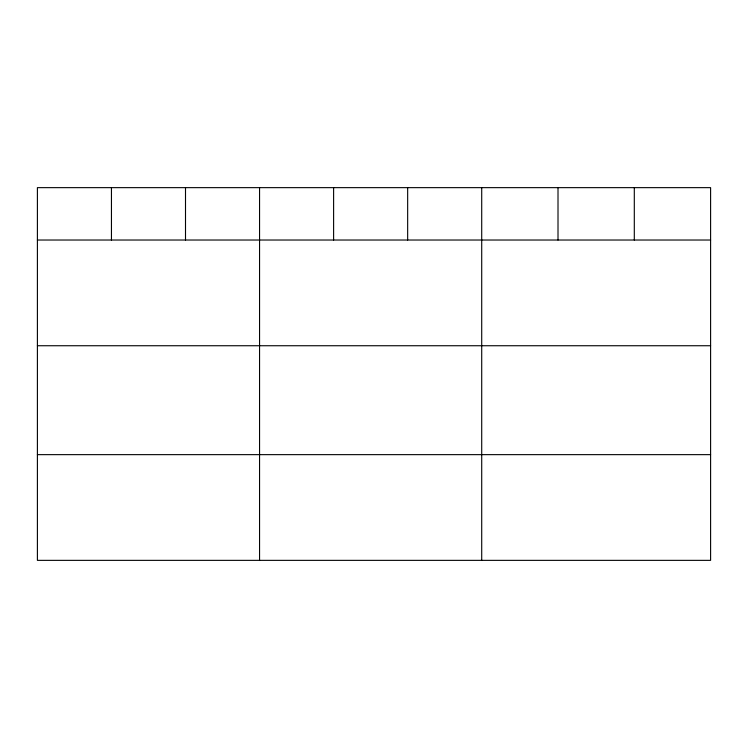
<?xml version="1.0" encoding="UTF-8"?>
<svg xmlns="http://www.w3.org/2000/svg" width="748" height="748" viewBox="0 0 748 748"><rect width="100%" height="100%" fill="white"/><g stroke="black" fill="none" stroke-linecap="round" stroke-linejoin="round"><path stroke-width="1.12" d="M710.6 240.024L710.6 560.355L37.4 560.355L37.4 187.645L710.6 187.645L710.6 240.024L37.4 240.024M37.4 345.735L710.6 345.735M37.4 454.644L710.6 454.644M634.304 187.645L634.304 240.024M558.008 187.645L558.008 240.024M481.712 187.645L481.712 560.355M407.66 187.645L407.66 240.024M333.608 187.645L333.608 240.024M259.556 187.645L259.556 560.355M185.504 187.645L185.504 240.024M111.452 187.645L111.452 240.024"/></g></svg>
